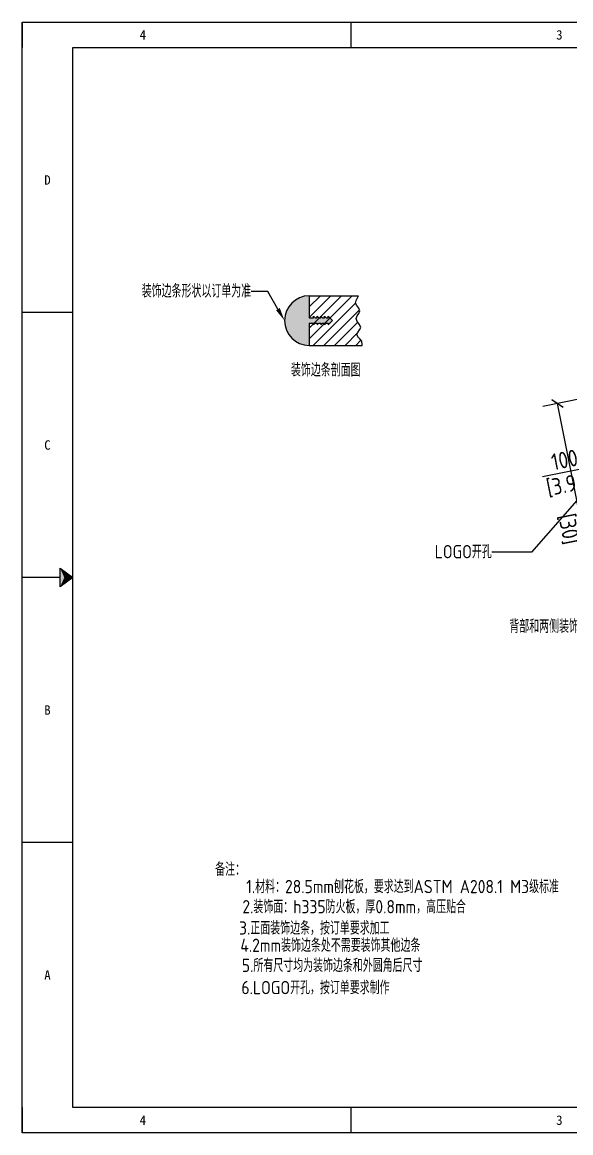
# Model space of a CAD drawing. Header units: millimetres. Extents: x -8883 to 24658, y -3888 to 19148.
# Drawn here: x 71 to 1726, y 15797 to 19148 of the extents above; entities that cross this region are included whole.
import ezdxf
from ezdxf import colors
from ezdxf.entities.mleader import LeaderData, LeaderLine
from ezdxf.enums import TextEntityAlignment as Align
from ezdxf.math import Vec2, Vec3

# ---------------------------------------------------------------- set-up
doc = ezdxf.new("R2010")
doc.units = ezdxf.units.MM
doc.header["$MEASUREMENT"] = 0
doc.linetypes.add('DOT', pattern=[0.2, 0.1, -0.1])
for name, color, linetype in [('ATTACHMENT', 7, 'Continuous'), ('DIM', 254, 'Continuous'), ('print', 30, 'Continuous')]:
    doc.layers.add(name, color=color, linetype=linetype)
doc.styles.add('Dartop', font='')
doc.styles.add('Dartop Text Style', font='gbenor.shx', dxfattribs={"bigfont": 'gbcbig.shx'})
doc.styles.get('Dartop').set_extended_font_data('FangSong_GB2312')
doc.dimstyles.new('Dartop DIM Style', dxfattribs={"dimscale": 20, "dimtxt": 2.5, "dimasz": 1.5, "dimexe": 2.25, "dimexo": 2, "dimtad": 1, "dimdsep": 46, "dimtxsty": 'Dartop Text Style', "dimblk": 'ARCHTICK', "dimcen": 0.09, "dimadec": 1, "dimazin": 0, "dimtfac": 1, "dimtofl": 0, "dimtmove": 0, "dimatfit": 1, "dimfxl": 1, "dimtolj": 1, "dimtzin": 0, "dimarcsym": 0})

# ---------------------------------------------------------------- blocks, each defined once
blk = doc.blocks.new('_ArchTick')
at = {"color": 0, "linetype": 'ByBlock', "const_width": 0.15}
blk.add_lwpolyline([(-0.5, -0.5), (0.5, 0.5)], dxfattribs=at)
blk = doc.blocks.new('*D170')
at = {"layer": 'Defpoints', "color": 0, "transparency": 16777216}
for p in [(1685.8, 17997.4), (1804.4, 18021), (1953.1, 17273.6)]:
    blk.add_point(p, dxfattribs=at)
at = {"layer": 'DIM', "color": 0, "lineweight": -2, "transparency": 16777216}
for p, q in [((1765.2, 18013.2), (1641.7, 17988.6)), ((1834.5, 17250.1), (1685.8, 17997.4)), ((1913.8, 17265.8), (1790.4, 17241.3))]:
    blk.add_line(p, q, dxfattribs=at)
at = {"layer": 'DIM', "color": 0, "lineweight": -2, "transparency": 16777216, "xscale": 30, "yscale": 30, "zscale": 30}
for p, rotation in [((1685.8, 17997.4), 101.2500000000059), ((1834.5, 17250.1), 281.2500000000059)]:
    blk.add_blockref('_ArchTick', p, dxfattribs=dict(at, rotation=rotation))
at = {"layer": 'DIM', "color": 0, "transparency": 16777216, "insert": (1757, 17639.8), "char_height": 50, "attachment_point": 5, "rotation": 281.25, "style": 'Dartop Text Style'}
blk.add_mtext('\\A1;762\\P [30]', dxfattribs=at)
blk = doc.blocks.new('*U161')
at = {"color": 254, "linetype": 'Continuous', "extrusion": (0, 0, -1)}
for points in [[(-0.833, 11), (-0.75, 10.812), (-0.75, 11.188)], [(-0.833, 11), (-0.75, 11.188), (-1, 11)], [(-0.833, 11), (-1, 11), (-0.75, 10.812)]]:
    blk.add_solid(points, dxfattribs=at)
blk = doc.blocks.new('*D188')
at = {"layer": 'Defpoints', "color": 0, "transparency": 16777216}
for p in [(1924.4, 17940.9), (1826.3, 17921.4), (1847, 17817.1)]:
    blk.add_point(p, dxfattribs=at)
at = {"layer": 'DIM', "color": 0, "lineweight": -2, "transparency": 16777216}
for p, q in [((1932.2, 17901.6), (1953.9, 17792.5)), ((1834.1, 17882.1), (1855.8, 17773)), ((1945.1, 17836.6), (1974.5, 17842.5)), ((1847, 17817.1), (1640.9, 17776.1))]:
    blk.add_line(p, q, dxfattribs=at)
at = {"layer": 'DIM', "color": 0, "lineweight": -2, "transparency": 16777216, "xscale": 30, "yscale": 30, "zscale": 30}
for p, rotation in [((1847, 17817.1), 11.25000000000556), ((1945.1, 17836.6), 191.2500000000056)]:
    blk.add_blockref('_ArchTick', p, dxfattribs=dict(at, rotation=rotation))
at = {"layer": 'DIM', "color": 0, "transparency": 16777216, "char_height": 50, "attachment_point": 5, "rotation": 11.25, "style": 'Dartop Text Style'}
for s, insert in [('\\A1;100', (1707.2, 17827.6)), ('\\A1;[3.94]', (1722.1, 17753))]:
    blk.add_mtext(s, dxfattribs=dict(at, insert=insert))

msp = doc.modelspace()

# ---------------------------------------------------------------- hatches: boundary and pattern name
at = {"layer": 'ATTACHMENT', "linetype": 'Continuous'}
h = msp.add_hatch(color=256, dxfattribs=at)
edge = h.paths.add_edge_path()
edge.add_line((954.913, 18239.274), (960.955, 18239.274))
edge.add_line((960.955, 18239.274), (960.955, 18234.231))
edge.add_line((960.955, 18234.231), (966.016, 18239.274))
edge.add_line((966.016, 18239.274), (972.059, 18239.274))
edge.add_line((972.059, 18239.274), (972.059, 18234.231))
edge.add_line((972.059, 18234.231), (977.119, 18239.274))
edge.add_line((977.119, 18239.274), (983.162, 18239.274))
edge.add_line((983.162, 18239.274), (983.162, 18234.231))
edge.add_line((983.162, 18234.231), (988.223, 18239.274))
edge.add_line((988.223, 18239.274), (994.266, 18239.274))
edge.add_line((994.266, 18239.274), (994.266, 18234.231))
edge.add_line((994.266, 18234.231), (1007.541, 18247.46))
edge.add_line((994.266, 18260.688), (1007.541, 18247.46))
edge.add_line((994.266, 18255.646), (994.266, 18260.688))
edge.add_line((988.223, 18255.646), (994.266, 18255.646))
edge.add_line((983.162, 18260.688), (988.223, 18255.646))
edge.add_line((983.162, 18255.646), (983.162, 18260.688))
edge.add_line((977.119, 18255.646), (983.162, 18255.646))
edge.add_line((972.059, 18260.688), (977.119, 18255.646))
edge.add_line((972.059, 18255.646), (972.059, 18260.688))
edge.add_line((966.016, 18255.646), (972.059, 18255.646))
edge.add_line((960.955, 18260.688), (966.016, 18255.646))
edge.add_line((960.955, 18255.646), (960.955, 18260.688))
edge.add_line((954.913, 18255.646), (960.955, 18255.646))
edge.add_line((949.852, 18260.688), (954.913, 18255.646))
edge.add_line((949.852, 18255.646), (949.852, 18260.688))
edge.add_line((937.282, 18255.646), (949.852, 18255.646))
edge.add_line((937.282, 18322.263), (937.282, 18255.646))
edge.add_arc((937.282, 18247.46), 74.803, 90, 270)
edge.add_line((937.282, 18239.274), (937.282, 18172.657))
edge.add_line((937.282, 18239.274), (949.852, 18239.274))
edge.add_line((949.852, 18239.274), (949.852, 18234.231))
edge.add_line((949.852, 18234.231), (954.913, 18239.274))

# ---------------------------------------------------------------- linework, layer by layer
at = {"color": 0, "linetype": 'DOT'}
for p, q in [((71.248, 19147.623), (4832.484, 19147.623)), ((71.248, 15873.413), (71.248, 19071.479)), ((4832.484, 15797.269), (71.248, 15797.269))]:
    msp.add_line(p, q, dxfattribs=at)
at = {"color": 0}
for p, q in [((71.248, 19147.623), (71.248, 19071.479)), ((1063.335, 19071.479), (1063.335, 19147.623)), ((223.537, 15873.413), (223.537, 19071.479)), ((223.537, 19071.479), (4756.34, 19071.479)), ((223.537, 18271.962), (71.248, 18271.962)), ((185.465, 17472.446), (71.248, 17472.446)), ((223.537, 16672.93), (71.248, 16672.93)), ((71.248, 15873.413), (71.248, 15797.269)), ((4756.34, 15873.413), (223.537, 15873.413)), ((1063.335, 15797.269), (1063.335, 15873.413))]:
    msp.add_line(p, q, dxfattribs=at)
msp.add_lwpolyline([(223.537, 17472.446), (185.465, 17443.892), (185.465, 17501), (223.537, 17472.446)], close=True, dxfattribs=at)
at = {"layer": 'ATTACHMENT', "linetype": 'Continuous'}
for p, q in [((937.282, 18289.001), (970.544, 18322.263)), ((937.282, 18256.974), (1002.571, 18322.263)), ((937.282, 18224.946), (1034.599, 18322.263)), ((937.282, 18192.919), (1066.626, 18322.263)), ((937.282, 18322.263), (937.282, 18255.646)), ((937.282, 18322.263), (1085.663, 18322.263)), ((949.048, 18172.657), (1076.758, 18300.367)), ((1076.701, 18300.486), (1078.284, 18308.464)), ((1080.538, 18292.575), (1076.701, 18300.486)), ((1078.284, 18308.464), (1082.933, 18316.61)), ((1082.933, 18316.61), (1085.663, 18322.263)), ((949.852, 18255.646), (949.852, 18260.688)), ((949.852, 18260.688), (954.913, 18255.646)), ((960.955, 18255.646), (960.955, 18260.688)), ((960.955, 18260.688), (966.016, 18255.646)), ((972.059, 18255.646), (972.059, 18260.688)), ((972.059, 18260.688), (977.119, 18255.646)), ((981.075, 18172.657), (1088.214, 18279.795)), ((983.162, 18255.646), (983.162, 18260.688)), ((983.162, 18260.688), (988.223, 18255.646)), ((994.266, 18255.646), (994.266, 18260.688)), ((994.266, 18260.688), (1007.541, 18247.46)), ((1078.277, 18253.984), (1081.19, 18261.609)), ((1086.38, 18284.731), (1080.538, 18292.575)), ((1081.19, 18261.609), (1086.425, 18269.255)), ((1089.311, 18276.841), (1086.38, 18284.731)), ((1086.425, 18269.255), (1089.311, 18276.841)), ((937.282, 18255.646), (949.852, 18255.646)), ((937.282, 18239.274), (937.282, 18172.657)), ((937.282, 18239.274), (949.852, 18239.274)), ((949.852, 18234.231), (954.913, 18239.274)), ((949.852, 18239.274), (949.852, 18234.231)), ((954.913, 18255.646), (960.955, 18255.646)), ((954.913, 18239.274), (960.955, 18239.274)), ((960.955, 18234.231), (966.016, 18239.274)), ((960.955, 18239.274), (960.955, 18234.231)), ((966.016, 18255.646), (972.059, 18255.646)), ((966.016, 18239.274), (972.059, 18239.274)), ((972.059, 18234.231), (977.119, 18239.274)), ((972.059, 18239.274), (972.059, 18234.231)), ((977.119, 18255.646), (983.162, 18255.646)), ((977.119, 18239.274), (983.162, 18239.274)), ((983.162, 18234.231), (988.223, 18239.274)), ((983.162, 18239.274), (983.162, 18234.231)), ((988.223, 18255.646), (994.266, 18255.646)), ((988.223, 18239.274), (994.266, 18239.274)), ((994.266, 18234.231), (1007.541, 18247.46)), ((994.266, 18239.274), (994.266, 18234.231)), ((1013.103, 18172.657), (1083.446, 18243)), ((1082.074, 18244.769), (1078.277, 18253.984)), ((1089.182, 18235.607), (1082.074, 18244.769)), ((1089.071, 18219.117), (1092.464, 18226.398)), ((1092.464, 18226.398), (1089.182, 18235.607)), ((1045.13, 18172.657), (1082.94, 18210.467)), ((1080.641, 18205.117), (1083.579, 18211.954)), ((1083.58, 18198.602), (1080.641, 18205.117)), ((1083.579, 18211.954), (1089.071, 18219.117)), ((1089.921, 18192.185), (1083.58, 18198.602)), ((937.282, 18172.657), (1096.314, 18172.657)), ((1077.158, 18172.657), (1093.011, 18188.51)), ((1095.617, 18185.412), (1089.921, 18192.185)), ((1096.967, 18174.036), (1095.617, 18185.412)), ((1096.314, 18172.657), (1096.967, 18174.036))]:
    msp.add_line(p, q, dxfattribs=at)
msp.add_arc((937.282, 18247.46), 74.803, 90, 270, dxfattribs=at)
at = {"layer": 'print'}
msp.add_lwpolyline([(71.248, 19147.623), (4908.628, 19147.623), (4908.628, 15797.269), (71.248, 15797.269)], close=True, dxfattribs=at)

# ---------------------------------------------------------------- block references
at = {"color": 0, "linetype": 'Continuous', "xscale": 152.2888407109637, "yscale": 152.2888407109637, "zscale": 152.2888407109637}
msp.add_blockref('*U161', (71.248, 15797.269), dxfattribs=at)

# ---------------------------------------------------------------- texts
at = {"color": 0, "style": 'Dartop'}
for s, p in [('4', (435.144, 19109.551)), ('3', (1691.527, 19109.551)), ('D', (147.393, 18671.721)), ('C', (147.393, 17872.204)), ('B', (147.393, 17072.688)), ('A', (147.393, 16273.171)), ('4', (435.144, 15835.341)), ('3', (1691.527, 15835.341))]:
    msp.add_text(s, height=28.554, dxfattribs=at).set_placement(p, align=Align.MIDDLE_CENTER)
at = {"layer": 'DIM', "style": 'Dartop Text Style'}
for s, p in [('装饰边条剖面图', (986.902, 18098.733)), ('备注：', (698.302, 16592.08)), ('1.材料：28.5mm刨花板，要求达到ASTM A208.1 M3级标准', (1218.596, 16540.096)), ('2.装饰面：h335防火板，厚0.8mm，高压贴合           ', (1191.806, 16479.332)), ('3.正面装饰边条，按订单要求加工                    ', (1169.306, 16415.083)), ('4.2mm装饰边条处不需要装饰其他边条                 ', (1185.14, 16362.995)), ('5.所有尺寸均为装饰边条和外圆角后尺寸              ', (1157.983, 16302.231)), ('6.LOGO开孔，按订单要求制作              ', (1107.738, 16235.343))]:
    msp.add_text(s, height=40, dxfattribs=at).set_placement(p, align=Align.MIDDLE_CENTER)

# ---------------------------------------------------------------- dimensions: what is measured, and where the dimension line sits
at = {"layer": 'DIM'}
dim = msp.add_linear_dim(base=(1685.845, 17997.417), p1=(1953.08, 17273.645), p2=(1804.421, 18021.004), angle=101.25, dimstyle='Dartop DIM Style', override={"dimpost": '\\X'}, dxfattribs=at)
dim.commit()
dim.dimension.update_dxf_attribs({"geometry": '*D170', "text_midpoint": (1756.974, 17639.827), "dimtype": 161})
dim = msp.add_aligned_dim(p1=(1924.361, 17940.863), p2=(1826.282, 17921.354), distance=106.272, dimstyle='Dartop DIM Style', override={"dimpost": '\\X'}, dxfattribs=at)
dim.commit()
dim.dimension.update_dxf_attribs({"geometry": '*D188', "text_midpoint": (1714.537, 17790.773)})

# ---------------------------------------------------------------- leaders
ml = msp.add_multileader_mtext('Standard', dxfattribs=at)
ml.set_content('装饰边条形状以订单为准', color=256, style='Dartop Text Style')
ml.set_leader_properties()
ml.build(insert=Vec2(0, 0))
ml.multileader.update_dxf_attribs({"dogleg_length": 0.36, "arrow_head_size": 40})
ctx = ml.context
ctx.base_point, ctx.char_height, ctx.arrow_head_size, ctx.landing_gap_size, ctx.plane_origin = Vec3(446.703, 18335.288), 40, 40, 0.09, Vec3(1089.249, 18496.525)
ctx.text_align_type = 2
notes = []
notes.append((ctx, [(0, (1, 1, 0), (812.181, 18335.288), (-1, 0), 50.298, [(0, [(862.479, 18247.46)], 0, [])])]))
ctx.mtext.insert, ctx.mtext.alignment, ctx.mtext.flow_direction = Vec3(761.793, 18356.832), 3, 5
ml = msp.add_multileader_mtext('Standard', dxfattribs=at)
ml.set_content('LOGO开孔', color=256, style='Dartop Text Style')
ml.set_leader_properties()
ml.build(insert=Vec2(0, 0))
ml.multileader.update_dxf_attribs({"dogleg_length": 0.36, "arrow_head_size": 40})
ctx = ml.context
ctx.base_point, ctx.char_height, ctx.arrow_head_size, ctx.landing_gap_size, ctx.plane_origin = Vec3(1332.801, 17549.054), 40, 40, 0.09, Vec3(1830.494, 17677.327)
ctx.text_align_type = 2
notes.append((ctx, [(0, (1, 1, 0), (1607.72, 17549.054), (-1, 0), 119.935, [(0, [(1927.799, 17914.217)], 0, [])])]))
ctx.mtext.insert, ctx.mtext.alignment, ctx.mtext.flow_direction = Vec3(1487.695, 17570.378), 3, 5
ml = msp.add_multileader_mtext('Standard', dxfattribs=at)
ml.set_content('背部和两侧装饰边条', color=256, style='Dartop Text Style')
ml.set_leader_properties()
ml.build(insert=Vec2(0, 0))
ml.multileader.update_dxf_attribs({"dogleg_length": 0.36, "arrow_head_size": 40})
ctx = ml.context
ctx.base_point, ctx.char_height, ctx.arrow_head_size, ctx.landing_gap_size, ctx.plane_origin = Vec3(1552.934, 17323.762), 40, 40, 0.09, Vec3(2138.127, 17485)
ctx.text_align_type = 2
notes.append((ctx, [(0, (1, 1, 0), (1861.059, 17323.762), (-1, 0), 50.298, [(0, [(1919.455, 17446.259)], 0, [])])]))
ctx.mtext.insert, ctx.mtext.alignment, ctx.mtext.flow_direction = Vec3(1810.671, 17345.306), 3, 5
for ctx, leaders in notes:
    for number, flags, end, landing, length, lines in leaders:
        leader = LeaderData()
        leader.index, (leader.has_last_leader_line, leader.has_dogleg_vector, leader.attachment_direction) = number, flags
        leader.last_leader_point, leader.dogleg_vector, leader.dogleg_length = Vec3(end), Vec3(landing), length
        for number, points, colour, breaks in lines:
            line = LeaderLine()
            line.index, line.vertices, line.color, line.breaks = number, Vec3.list(points), colors.encode_raw_color(colour), breaks
            leader.lines.append(line)
        ctx.leaders.append(leader)

doc.saveas('drawing.dxf')
